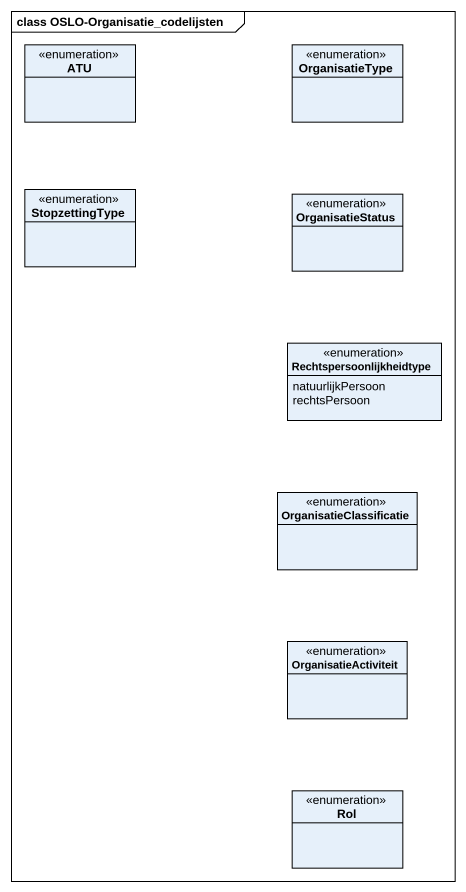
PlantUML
@startuml
mainframe class OSLO-Organisatie_codelijsten
hide circle
hide empty members
enum ATU
enum OrganisatieType
enum StopzettingType
enum OrganisatieStatus
enum Rechtspersoonlijkheidtype {
  natuurlijkPersoon
  rechtsPersoon
}
enum OrganisatieClassificatie
enum OrganisatieActiviteit
enum Rol
@enduml
